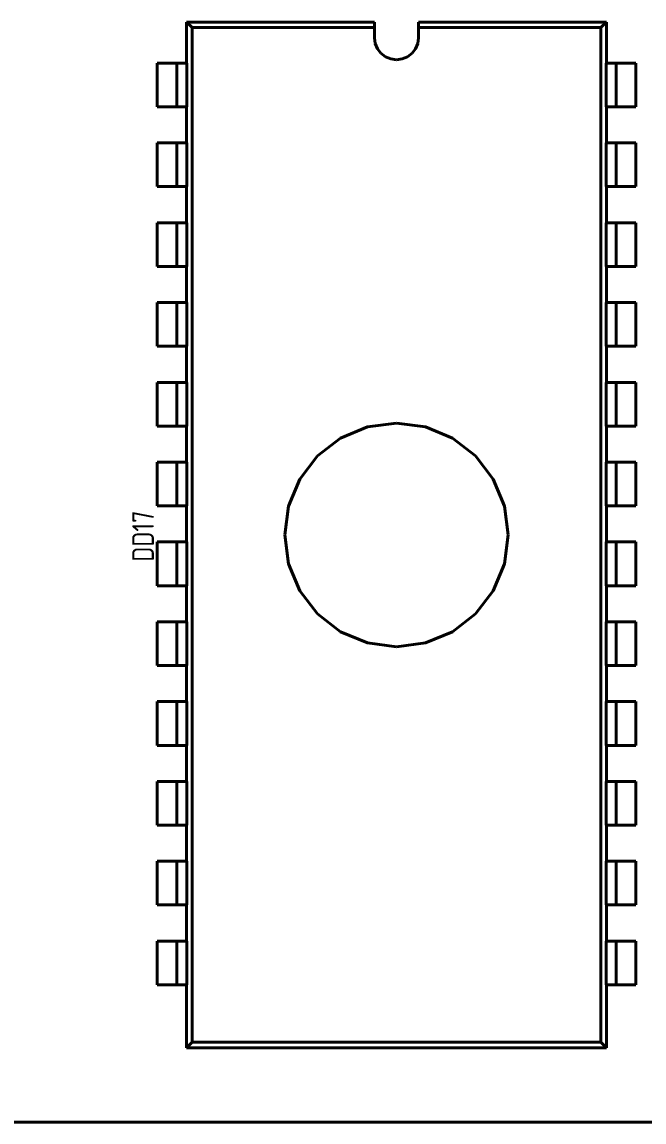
# Model space of a CAD drawing. Extents: x 193 to 1101, y 70 to 664.
# Drawn here: x 360 to 399.5, y 357.2 to 427.2 of the extents above; entities that cross this region are included whole.
import ezdxf

# ---------------------------------------------------------------- set-up
doc = ezdxf.new("R2010")
doc.units = 0
doc.header["$MEASUREMENT"] = 0
doc.layers.get('0').update_dxf_attribs({"linetype": 'CONTINUOUS'})
doc.layers.add('Основная', color=7, linetype='CONTINUOUS', lineweight=40)
doc.styles.add('GOST type A0', font='', dxfattribs={"oblique": 15, "height": 3.5})
doc.styles.get('GOST type A0').set_extended_font_data('GOST type A')

msp = doc.modelspace()

# ---------------------------------------------------------------- linework, layer by layer
at = {"layer": 'Основная'}
for p, q in [((382.392, 427.152), (370.432, 427.152)), ((370.432, 427.152), (370.432, 424.542)), ((370.432, 427.152), (370.432, 424.542)), ((370.432, 427.152), (370.792, 426.792)), ((370.432, 427.152), (382.392, 427.152)), ((382.392, 427.152), (370.432, 427.152)), ((370.432, 427.152), (370.432, 424.542)), ((370.432, 427.152), (370.432, 424.542)), ((370.432, 427.152), (370.792, 426.792)), ((370.432, 427.152), (382.392, 427.152)), ((382.392, 426.152), (382.392, 427.152)), ((382.392, 427.152), (382.392, 426.792)), ((382.392, 426.152), (382.392, 427.152)), ((382.392, 427.152), (382.392, 426.792)), ((397.152, 427.152), (385.192, 427.152)), ((385.192, 427.152), (385.192, 426.152)), ((385.192, 427.152), (385.192, 426.792)), ((385.192, 427.152), (397.152, 427.152)), ((397.152, 427.152), (385.192, 427.152)), ((385.192, 427.152), (385.192, 426.152)), ((385.192, 427.152), (385.192, 426.792)), ((385.192, 427.152), (397.152, 427.152)), ((396.792, 426.792), (397.152, 427.152)), ((396.792, 426.792), (397.152, 427.152)), ((397.152, 424.542), (397.152, 427.152)), ((397.152, 427.152), (397.152, 424.542)), ((397.152, 424.542), (397.152, 427.152)), ((397.152, 427.152), (397.152, 424.542)), ((370.792, 362.232), (370.792, 426.792)), ((370.792, 426.792), (382.392, 426.792)), ((370.792, 362.232), (370.792, 426.792)), ((370.792, 426.792), (382.392, 426.792)), ((382.392, 426.792), (382.392, 426.152)), ((382.392, 426.792), (382.392, 426.152)), ((385.192, 426.152), (385.192, 426.792)), ((385.192, 426.792), (396.792, 426.792)), ((385.192, 426.152), (385.192, 426.792)), ((385.192, 426.792), (396.792, 426.792)), ((396.792, 362.232), (396.792, 426.792)), ((396.792, 362.232), (396.792, 426.792)), ((382.44, 425.79), (382.392, 426.152)), ((382.392, 426.152), (382.44, 425.79)), ((382.44, 425.79), (382.392, 426.152)), ((382.392, 426.152), (382.44, 425.79)), ((382.578, 425.452), (382.44, 425.79)), ((382.44, 425.79), (382.578, 425.452)), ((382.578, 425.452), (382.44, 425.79)), ((382.44, 425.79), (382.578, 425.452)), ((385.144, 425.79), (385.004, 425.452)), ((385.004, 425.452), (385.144, 425.79)), ((385.144, 425.79), (385.004, 425.452)), ((385.004, 425.452), (385.144, 425.79)), ((385.192, 426.152), (385.144, 425.79)), ((385.144, 425.79), (385.192, 426.152)), ((385.192, 426.152), (385.144, 425.79)), ((385.144, 425.79), (385.192, 426.152)), ((382.802, 425.162), (382.578, 425.452)), ((382.578, 425.452), (382.802, 425.162)), ((382.802, 425.162), (382.578, 425.452)), ((382.578, 425.452), (382.802, 425.162)), ((383.092, 424.94), (382.802, 425.162)), ((382.802, 425.162), (383.092, 424.94)), ((383.092, 424.94), (382.802, 425.162)), ((382.802, 425.162), (383.092, 424.94)), ((383.43, 424.8), (383.092, 424.94)), ((383.092, 424.94), (383.43, 424.8)), ((383.43, 424.8), (383.092, 424.94)), ((383.092, 424.94), (383.43, 424.8)), ((384.492, 424.94), (384.154, 424.8)), ((384.154, 424.8), (384.492, 424.94)), ((384.492, 424.94), (384.154, 424.8)), ((384.154, 424.8), (384.492, 424.94)), ((384.782, 425.162), (384.492, 424.94)), ((384.492, 424.94), (384.782, 425.162)), ((384.782, 425.162), (384.492, 424.94)), ((384.492, 424.94), (384.782, 425.162)), ((385.004, 425.452), (384.782, 425.162)), ((384.782, 425.162), (385.004, 425.452)), ((385.004, 425.452), (384.782, 425.162)), ((384.782, 425.162), (385.004, 425.452)), ((370.432, 424.542), (368.556, 424.542)), ((368.556, 424.542), (368.556, 421.762)), ((368.556, 424.542), (368.598, 424.542)), ((368.556, 424.542), (368.556, 421.762)), ((370.432, 424.542), (368.556, 424.542)), ((368.556, 424.542), (368.556, 421.762)), ((368.556, 424.542), (368.598, 424.542)), ((368.556, 424.542), (368.556, 421.762)), ((368.598, 424.542), (368.722, 424.542)), ((368.598, 424.542), (368.722, 424.542)), ((368.722, 424.542), (368.922, 424.542)), ((368.722, 424.542), (368.922, 424.542)), ((368.922, 424.542), (369.18, 424.542)), ((368.922, 424.542), (369.18, 424.542)), ((369.18, 424.542), (369.482, 424.542)), ((369.18, 424.542), (369.482, 424.542)), ((369.482, 424.542), (369.806, 424.542)), ((369.482, 424.542), (369.806, 424.542)), ((369.806, 424.542), (370.45, 424.542)), ((369.806, 424.542), (369.806, 421.762)), ((369.806, 424.542), (370.45, 424.542)), ((369.806, 424.542), (369.806, 421.762)), ((370.45, 424.542), (370.45, 421.762)), ((370.45, 424.542), (370.45, 421.762)), ((383.792, 424.752), (383.43, 424.8)), ((383.43, 424.8), (383.792, 424.752)), ((383.792, 424.752), (383.43, 424.8)), ((383.43, 424.8), (383.792, 424.752)), ((384.154, 424.8), (383.792, 424.752)), ((383.792, 424.752), (384.154, 424.8)), ((384.154, 424.8), (383.792, 424.752)), ((383.792, 424.752), (384.154, 424.8)), ((397.132, 424.542), (397.778, 424.542)), ((397.132, 424.542), (397.132, 421.762)), ((397.132, 424.542), (397.778, 424.542)), ((397.132, 424.542), (397.132, 421.762)), ((399.028, 424.542), (397.152, 424.542)), ((399.028, 424.542), (397.152, 424.542)), ((397.778, 424.542), (398.1, 424.542)), ((397.778, 424.542), (397.778, 421.762)), ((397.778, 424.542), (398.1, 424.542)), ((397.778, 424.542), (397.778, 421.762)), ((398.1, 424.542), (398.402, 424.542)), ((398.1, 424.542), (398.402, 424.542)), ((398.402, 424.542), (398.662, 424.542)), ((398.402, 424.542), (398.662, 424.542)), ((398.662, 424.542), (398.86, 424.542)), ((398.662, 424.542), (398.86, 424.542)), ((398.86, 424.542), (398.984, 424.542)), ((398.86, 424.542), (398.984, 424.542)), ((398.984, 424.542), (399.028, 424.542)), ((398.984, 424.542), (399.028, 424.542)), ((399.028, 421.762), (399.028, 424.542)), ((399.028, 424.542), (399.028, 421.762)), ((399.028, 421.762), (399.028, 424.542)), ((399.028, 424.542), (399.028, 421.762)), ((368.556, 421.762), (370.432, 421.762)), ((368.556, 421.762), (368.598, 421.762)), ((368.556, 421.762), (370.432, 421.762)), ((368.556, 421.762), (368.598, 421.762)), ((368.598, 421.762), (368.722, 421.762)), ((368.598, 421.762), (368.722, 421.762)), ((368.722, 421.762), (368.922, 421.762)), ((368.722, 421.762), (368.922, 421.762)), ((368.922, 421.762), (369.18, 421.762)), ((368.922, 421.762), (369.18, 421.762)), ((369.18, 421.762), (369.482, 421.762)), ((369.18, 421.762), (369.482, 421.762)), ((369.482, 421.762), (369.806, 421.762)), ((369.482, 421.762), (369.806, 421.762)), ((369.806, 421.762), (370.45, 421.762)), ((369.806, 421.762), (370.45, 421.762)), ((370.432, 421.762), (370.432, 419.462)), ((370.432, 421.762), (370.432, 419.462)), ((370.432, 421.762), (370.432, 419.462)), ((370.432, 421.762), (370.432, 419.462)), ((397.132, 421.762), (397.778, 421.762)), ((397.132, 421.762), (397.778, 421.762)), ((397.152, 419.462), (397.152, 421.762)), ((397.152, 421.762), (399.028, 421.762)), ((397.152, 421.762), (397.152, 419.462)), ((397.152, 419.462), (397.152, 421.762)), ((397.152, 421.762), (399.028, 421.762)), ((397.152, 421.762), (397.152, 419.462)), ((397.778, 421.762), (398.1, 421.762)), ((397.778, 421.762), (398.1, 421.762)), ((398.1, 421.762), (398.402, 421.762)), ((398.1, 421.762), (398.402, 421.762)), ((398.402, 421.762), (398.662, 421.762)), ((398.402, 421.762), (398.662, 421.762)), ((398.662, 421.762), (398.86, 421.762)), ((398.662, 421.762), (398.86, 421.762)), ((398.86, 421.762), (398.984, 421.762)), ((398.86, 421.762), (398.984, 421.762)), ((398.984, 421.762), (399.028, 421.762)), ((398.984, 421.762), (399.028, 421.762)), ((370.432, 419.462), (368.556, 419.462)), ((368.556, 419.462), (368.556, 416.682)), ((368.556, 419.462), (368.598, 419.462)), ((368.556, 419.462), (368.556, 416.682)), ((370.432, 419.462), (368.556, 419.462)), ((368.556, 419.462), (368.556, 416.682)), ((368.556, 419.462), (368.598, 419.462)), ((368.556, 419.462), (368.556, 416.682)), ((368.598, 419.462), (368.722, 419.462)), ((368.598, 419.462), (368.722, 419.462)), ((368.722, 419.462), (368.922, 419.462)), ((368.722, 419.462), (368.922, 419.462)), ((368.922, 419.462), (369.18, 419.462)), ((368.922, 419.462), (369.18, 419.462)), ((369.18, 419.462), (369.482, 419.462)), ((369.18, 419.462), (369.482, 419.462)), ((369.482, 419.462), (369.806, 419.462)), ((369.482, 419.462), (369.806, 419.462)), ((369.806, 419.462), (370.45, 419.462)), ((369.806, 419.462), (369.806, 416.682)), ((369.806, 419.462), (370.45, 419.462)), ((369.806, 419.462), (369.806, 416.682)), ((370.45, 419.462), (370.45, 416.682)), ((370.45, 419.462), (370.45, 416.682)), ((397.132, 419.462), (397.778, 419.462)), ((397.132, 419.462), (397.132, 416.682)), ((397.132, 419.462), (397.778, 419.462)), ((397.132, 419.462), (397.132, 416.682)), ((399.028, 419.462), (397.152, 419.462)), ((399.028, 419.462), (397.152, 419.462)), ((397.778, 419.462), (398.1, 419.462)), ((397.778, 419.462), (397.778, 416.682)), ((397.778, 419.462), (398.1, 419.462)), ((397.778, 419.462), (397.778, 416.682)), ((398.1, 419.462), (398.402, 419.462)), ((398.1, 419.462), (398.402, 419.462)), ((398.402, 419.462), (398.662, 419.462)), ((398.402, 419.462), (398.662, 419.462)), ((398.662, 419.462), (398.86, 419.462)), ((398.662, 419.462), (398.86, 419.462)), ((398.86, 419.462), (398.984, 419.462)), ((398.86, 419.462), (398.984, 419.462)), ((398.984, 419.462), (399.028, 419.462)), ((398.984, 419.462), (399.028, 419.462)), ((399.028, 416.682), (399.028, 419.462)), ((399.028, 419.462), (399.028, 416.682)), ((399.028, 416.682), (399.028, 419.462)), ((399.028, 419.462), (399.028, 416.682)), ((368.556, 416.682), (370.432, 416.682)), ((368.556, 416.682), (368.598, 416.682)), ((368.556, 416.682), (370.432, 416.682)), ((368.556, 416.682), (368.598, 416.682)), ((368.598, 416.682), (368.722, 416.682)), ((368.598, 416.682), (368.722, 416.682)), ((368.722, 416.682), (368.922, 416.682)), ((368.722, 416.682), (368.922, 416.682)), ((368.922, 416.682), (369.18, 416.682)), ((368.922, 416.682), (369.18, 416.682)), ((369.18, 416.682), (369.482, 416.682)), ((369.18, 416.682), (369.482, 416.682)), ((369.482, 416.682), (369.806, 416.682)), ((369.482, 416.682), (369.806, 416.682)), ((369.806, 416.682), (370.45, 416.682)), ((369.806, 416.682), (370.45, 416.682)), ((370.432, 416.682), (370.432, 414.382)), ((370.432, 414.382), (370.432, 416.682)), ((370.432, 416.682), (370.432, 414.382)), ((370.432, 414.382), (370.432, 416.682)), ((397.132, 416.682), (397.778, 416.682)), ((397.132, 416.682), (397.778, 416.682)), ((397.152, 414.382), (397.152, 416.682)), ((397.152, 416.682), (399.028, 416.682)), ((397.152, 414.382), (397.152, 416.682)), ((397.152, 414.382), (397.152, 416.682)), ((397.152, 416.682), (399.028, 416.682)), ((397.152, 414.382), (397.152, 416.682)), ((397.778, 416.682), (398.1, 416.682)), ((397.778, 416.682), (398.1, 416.682)), ((398.1, 416.682), (398.402, 416.682)), ((398.1, 416.682), (398.402, 416.682)), ((398.402, 416.682), (398.662, 416.682)), ((398.402, 416.682), (398.662, 416.682)), ((398.662, 416.682), (398.86, 416.682)), ((398.662, 416.682), (398.86, 416.682)), ((398.86, 416.682), (398.984, 416.682)), ((398.86, 416.682), (398.984, 416.682)), ((398.984, 416.682), (399.028, 416.682)), ((398.984, 416.682), (399.028, 416.682)), ((370.432, 414.382), (368.556, 414.382)), ((368.556, 414.382), (368.556, 411.602)), ((368.556, 414.382), (368.598, 414.382)), ((368.556, 414.382), (368.556, 411.602)), ((370.432, 414.382), (368.556, 414.382)), ((368.556, 414.382), (368.556, 411.602)), ((368.556, 414.382), (368.598, 414.382)), ((368.556, 414.382), (368.556, 411.602)), ((368.598, 414.382), (368.722, 414.382)), ((368.598, 414.382), (368.722, 414.382)), ((368.722, 414.382), (368.922, 414.382)), ((368.722, 414.382), (368.922, 414.382)), ((368.922, 414.382), (369.18, 414.382)), ((368.922, 414.382), (369.18, 414.382)), ((369.18, 414.382), (369.482, 414.382)), ((369.18, 414.382), (369.482, 414.382)), ((369.482, 414.382), (369.806, 414.382)), ((369.482, 414.382), (369.806, 414.382)), ((369.806, 414.382), (370.45, 414.382)), ((369.806, 414.382), (369.806, 411.602)), ((369.806, 414.382), (370.45, 414.382)), ((369.806, 414.382), (369.806, 411.602)), ((370.45, 414.382), (370.45, 411.602)), ((370.45, 414.382), (370.45, 411.602)), ((397.132, 414.382), (397.778, 414.382)), ((397.132, 414.382), (397.132, 411.602)), ((397.132, 414.382), (397.778, 414.382)), ((397.132, 414.382), (397.132, 411.602)), ((399.028, 414.382), (397.152, 414.382)), ((399.028, 414.382), (397.152, 414.382)), ((397.778, 414.382), (398.1, 414.382)), ((397.778, 414.382), (397.778, 411.602)), ((397.778, 414.382), (398.1, 414.382)), ((397.778, 414.382), (397.778, 411.602)), ((398.1, 414.382), (398.402, 414.382)), ((398.1, 414.382), (398.402, 414.382)), ((398.402, 414.382), (398.662, 414.382)), ((398.402, 414.382), (398.662, 414.382)), ((398.662, 414.382), (398.86, 414.382)), ((398.662, 414.382), (398.86, 414.382)), ((398.86, 414.382), (398.984, 414.382)), ((398.86, 414.382), (398.984, 414.382)), ((398.984, 414.382), (399.028, 414.382)), ((398.984, 414.382), (399.028, 414.382)), ((399.028, 411.602), (399.028, 414.382)), ((399.028, 414.382), (399.028, 411.602)), ((399.028, 411.602), (399.028, 414.382)), ((399.028, 414.382), (399.028, 411.602)), ((368.556, 411.602), (370.432, 411.602)), ((368.556, 411.602), (368.598, 411.602)), ((368.556, 411.602), (370.432, 411.602)), ((368.556, 411.602), (368.598, 411.602)), ((368.598, 411.602), (368.722, 411.602)), ((368.598, 411.602), (368.722, 411.602)), ((368.722, 411.602), (368.922, 411.602)), ((368.722, 411.602), (368.922, 411.602)), ((368.922, 411.602), (369.18, 411.602)), ((368.922, 411.602), (369.18, 411.602)), ((369.18, 411.602), (369.482, 411.602)), ((369.18, 411.602), (369.482, 411.602)), ((369.482, 411.602), (369.806, 411.602)), ((369.482, 411.602), (369.806, 411.602)), ((369.806, 411.602), (370.45, 411.602)), ((369.806, 411.602), (370.45, 411.602)), ((370.432, 411.602), (370.432, 409.302)), ((370.432, 411.602), (370.432, 409.302)), ((370.432, 411.602), (370.432, 409.302)), ((370.432, 411.602), (370.432, 409.302)), ((397.132, 411.602), (397.778, 411.602)), ((397.132, 411.602), (397.778, 411.602)), ((397.152, 409.302), (397.152, 411.602)), ((397.152, 411.602), (399.028, 411.602)), ((397.152, 411.602), (397.152, 409.302)), ((397.152, 409.302), (397.152, 411.602)), ((397.152, 411.602), (399.028, 411.602)), ((397.152, 411.602), (397.152, 409.302)), ((397.778, 411.602), (398.1, 411.602)), ((397.778, 411.602), (398.1, 411.602)), ((398.1, 411.602), (398.402, 411.602)), ((398.1, 411.602), (398.402, 411.602)), ((398.402, 411.602), (398.662, 411.602)), ((398.402, 411.602), (398.662, 411.602)), ((398.662, 411.602), (398.86, 411.602)), ((398.662, 411.602), (398.86, 411.602)), ((398.86, 411.602), (398.984, 411.602)), ((398.86, 411.602), (398.984, 411.602)), ((398.984, 411.602), (399.028, 411.602)), ((398.984, 411.602), (399.028, 411.602)), ((370.432, 409.302), (368.556, 409.302)), ((368.556, 409.302), (368.556, 406.522)), ((368.556, 409.302), (368.598, 409.302)), ((368.556, 409.302), (368.556, 406.522)), ((370.432, 409.302), (368.556, 409.302)), ((368.556, 409.302), (368.556, 406.522)), ((368.556, 409.302), (368.598, 409.302)), ((368.556, 409.302), (368.556, 406.522)), ((368.598, 409.302), (368.722, 409.302)), ((368.598, 409.302), (368.722, 409.302)), ((368.722, 409.302), (368.922, 409.302)), ((368.722, 409.302), (368.922, 409.302)), ((368.922, 409.302), (369.18, 409.302)), ((368.922, 409.302), (369.18, 409.302)), ((369.18, 409.302), (369.482, 409.302)), ((369.18, 409.302), (369.482, 409.302)), ((369.482, 409.302), (369.806, 409.302)), ((369.482, 409.302), (369.806, 409.302)), ((369.806, 409.302), (370.45, 409.302)), ((369.806, 409.302), (369.806, 406.522)), ((369.806, 409.302), (370.45, 409.302)), ((369.806, 409.302), (369.806, 406.522)), ((370.45, 409.302), (370.45, 406.522)), ((370.45, 409.302), (370.45, 406.522)), ((397.132, 409.302), (397.778, 409.302)), ((397.132, 409.302), (397.132, 406.522)), ((397.132, 409.302), (397.778, 409.302)), ((397.132, 409.302), (397.132, 406.522)), ((399.028, 409.302), (397.152, 409.302)), ((399.028, 409.302), (397.152, 409.302)), ((397.778, 409.302), (398.1, 409.302)), ((397.778, 409.302), (397.778, 406.522)), ((397.778, 409.302), (398.1, 409.302)), ((397.778, 409.302), (397.778, 406.522)), ((398.1, 409.302), (398.402, 409.302)), ((398.1, 409.302), (398.402, 409.302)), ((398.402, 409.302), (398.662, 409.302)), ((398.402, 409.302), (398.662, 409.302)), ((398.662, 409.302), (398.86, 409.302)), ((398.662, 409.302), (398.86, 409.302)), ((398.86, 409.302), (398.984, 409.302)), ((398.86, 409.302), (398.984, 409.302)), ((398.984, 409.302), (399.028, 409.302)), ((398.984, 409.302), (399.028, 409.302)), ((399.028, 406.522), (399.028, 409.302)), ((399.028, 409.302), (399.028, 406.522)), ((399.028, 406.522), (399.028, 409.302)), ((399.028, 409.302), (399.028, 406.522)), ((368.556, 406.522), (370.432, 406.522)), ((368.556, 406.522), (368.598, 406.522)), ((368.556, 406.522), (370.432, 406.522)), ((368.556, 406.522), (368.598, 406.522)), ((368.598, 406.522), (368.722, 406.522)), ((368.598, 406.522), (368.722, 406.522)), ((368.722, 406.522), (368.922, 406.522)), ((368.722, 406.522), (368.922, 406.522)), ((368.922, 406.522), (369.18, 406.522)), ((368.922, 406.522), (369.18, 406.522)), ((369.18, 406.522), (369.482, 406.522)), ((369.18, 406.522), (369.482, 406.522)), ((369.482, 406.522), (369.806, 406.522)), ((369.482, 406.522), (369.806, 406.522)), ((369.806, 406.522), (370.45, 406.522)), ((369.806, 406.522), (370.45, 406.522)), ((370.432, 406.522), (370.432, 404.222)), ((370.432, 406.522), (370.432, 404.222)), ((370.432, 406.522), (370.432, 404.222)), ((370.432, 406.522), (370.432, 404.222)), ((397.132, 406.522), (397.778, 406.522)), ((397.132, 406.522), (397.778, 406.522)), ((397.152, 404.222), (397.152, 406.522)), ((397.152, 406.522), (399.028, 406.522)), ((397.152, 406.522), (397.152, 404.222)), ((397.152, 404.222), (397.152, 406.522)), ((397.152, 406.522), (399.028, 406.522)), ((397.152, 406.522), (397.152, 404.222)), ((397.778, 406.522), (398.1, 406.522)), ((397.778, 406.522), (398.1, 406.522)), ((398.1, 406.522), (398.402, 406.522)), ((398.1, 406.522), (398.402, 406.522)), ((398.402, 406.522), (398.662, 406.522)), ((398.402, 406.522), (398.662, 406.522)), ((398.662, 406.522), (398.86, 406.522)), ((398.662, 406.522), (398.86, 406.522)), ((398.86, 406.522), (398.984, 406.522)), ((398.86, 406.522), (398.984, 406.522)), ((398.984, 406.522), (399.028, 406.522)), ((398.984, 406.522), (399.028, 406.522)), ((370.432, 404.222), (368.556, 404.222)), ((368.556, 404.222), (368.556, 401.442)), ((368.556, 404.222), (368.598, 404.222)), ((368.556, 401.442), (368.556, 404.222)), ((370.432, 404.222), (368.556, 404.222)), ((368.556, 404.222), (368.556, 401.442)), ((368.556, 404.222), (368.598, 404.222)), ((368.556, 401.442), (368.556, 404.222)), ((368.598, 404.222), (368.722, 404.222)), ((368.598, 404.222), (368.722, 404.222)), ((368.722, 404.222), (368.922, 404.222)), ((368.722, 404.222), (368.922, 404.222)), ((368.922, 404.222), (369.18, 404.222)), ((368.922, 404.222), (369.18, 404.222)), ((369.18, 404.222), (369.482, 404.222)), ((369.18, 404.222), (369.482, 404.222)), ((369.482, 404.222), (369.806, 404.222)), ((369.482, 404.222), (369.806, 404.222)), ((369.806, 404.222), (370.45, 404.222)), ((369.806, 401.442), (369.806, 404.222)), ((369.806, 404.222), (370.45, 404.222)), ((369.806, 401.442), (369.806, 404.222)), ((370.45, 401.442), (370.45, 404.222)), ((370.45, 401.442), (370.45, 404.222)), ((397.132, 404.222), (397.778, 404.222)), ((397.132, 401.442), (397.132, 404.222)), ((397.132, 404.222), (397.778, 404.222)), ((397.132, 401.442), (397.132, 404.222)), ((399.028, 404.222), (397.152, 404.222)), ((399.028, 404.222), (397.152, 404.222)), ((397.778, 404.222), (398.1, 404.222)), ((397.778, 404.222), (397.778, 401.442)), ((397.778, 404.222), (398.1, 404.222)), ((397.778, 404.222), (397.778, 401.442)), ((398.1, 404.222), (398.402, 404.222)), ((398.1, 404.222), (398.402, 404.222)), ((398.402, 404.222), (398.662, 404.222)), ((398.402, 404.222), (398.662, 404.222)), ((398.662, 404.222), (398.86, 404.222)), ((398.662, 404.222), (398.86, 404.222)), ((398.86, 404.222), (398.984, 404.222)), ((398.86, 404.222), (398.984, 404.222)), ((398.984, 404.222), (399.028, 404.222)), ((398.984, 404.222), (399.028, 404.222)), ((399.028, 401.442), (399.028, 404.222)), ((399.028, 404.222), (399.028, 401.442)), ((399.028, 401.442), (399.028, 404.222)), ((399.028, 404.222), (399.028, 401.442)), ((368.556, 401.442), (370.432, 401.442)), ((368.556, 401.442), (368.598, 401.442)), ((368.556, 401.442), (370.432, 401.442)), ((368.556, 401.442), (368.598, 401.442)), ((368.598, 401.442), (368.722, 401.442)), ((368.598, 401.442), (368.722, 401.442)), ((368.722, 401.442), (368.922, 401.442)), ((368.722, 401.442), (368.922, 401.442)), ((368.922, 401.442), (369.18, 401.442)), ((368.922, 401.442), (369.18, 401.442)), ((369.18, 401.442), (369.482, 401.442)), ((369.18, 401.442), (369.482, 401.442)), ((369.482, 401.442), (369.806, 401.442)), ((369.482, 401.442), (369.806, 401.442)), ((369.806, 401.442), (370.45, 401.442)), ((369.806, 401.442), (370.45, 401.442)), ((370.432, 401.442), (370.432, 399.142)), ((370.432, 401.442), (370.432, 399.142)), ((370.432, 401.442), (370.432, 399.142)), ((370.432, 401.442), (370.432, 399.142)), ((380.236, 400.672), (381.95, 401.382)), ((380.236, 400.672), (381.95, 401.382)), ((381.95, 401.382), (383.792, 401.624)), ((381.95, 401.382), (383.792, 401.624)), ((383.792, 401.624), (385.632, 401.382)), ((383.792, 401.624), (385.632, 401.382)), ((385.632, 401.382), (387.348, 400.672)), ((385.632, 401.382), (387.348, 400.672)), ((397.132, 401.442), (397.778, 401.442)), ((397.132, 401.442), (397.778, 401.442)), ((397.152, 399.142), (397.152, 401.442)), ((397.152, 401.442), (399.028, 401.442)), ((397.152, 401.442), (397.152, 399.142)), ((397.152, 399.142), (397.152, 401.442)), ((397.152, 401.442), (399.028, 401.442)), ((397.152, 401.442), (397.152, 399.142)), ((397.778, 401.442), (398.1, 401.442)), ((397.778, 401.442), (398.1, 401.442)), ((398.1, 401.442), (398.402, 401.442)), ((398.1, 401.442), (398.402, 401.442)), ((398.402, 401.442), (398.662, 401.442)), ((398.402, 401.442), (398.662, 401.442)), ((398.662, 401.442), (398.86, 401.442)), ((398.662, 401.442), (398.86, 401.442)), ((398.86, 401.442), (398.984, 401.442)), ((398.86, 401.442), (398.984, 401.442)), ((398.984, 401.442), (399.028, 401.442)), ((398.984, 401.442), (399.028, 401.442)), ((378.762, 399.54), (380.236, 400.672)), ((378.762, 399.54), (380.236, 400.672)), ((387.348, 400.672), (388.82, 399.54)), ((387.348, 400.672), (388.82, 399.54)), ((370.432, 399.142), (368.556, 399.142)), ((368.556, 399.142), (368.556, 396.362)), ((368.556, 399.142), (368.598, 399.142)), ((368.556, 399.142), (368.556, 396.362)), ((370.432, 399.142), (368.556, 399.142)), ((368.556, 399.142), (368.556, 396.362)), ((368.556, 399.142), (368.598, 399.142)), ((368.556, 399.142), (368.556, 396.362)), ((368.598, 399.142), (368.722, 399.142)), ((368.598, 399.142), (368.722, 399.142)), ((368.722, 399.142), (368.922, 399.142)), ((368.722, 399.142), (368.922, 399.142)), ((368.922, 399.142), (369.18, 399.142)), ((368.922, 399.142), (369.18, 399.142)), ((369.18, 399.142), (369.482, 399.142)), ((369.18, 399.142), (369.482, 399.142)), ((369.482, 399.142), (369.806, 399.142)), ((369.482, 399.142), (369.806, 399.142)), ((369.806, 399.142), (370.45, 399.142)), ((369.806, 399.142), (369.806, 396.362)), ((369.806, 399.142), (370.45, 399.142)), ((369.806, 399.142), (369.806, 396.362)), ((370.45, 399.142), (370.45, 396.362)), ((370.45, 399.142), (370.45, 396.362)), ((377.632, 398.068), (378.762, 399.54)), ((377.632, 398.068), (378.762, 399.54)), ((388.82, 399.54), (389.95, 398.068)), ((388.82, 399.54), (389.95, 398.068)), ((397.132, 399.142), (397.778, 399.142)), ((397.132, 399.142), (397.132, 396.362)), ((397.132, 399.142), (397.778, 399.142)), ((397.132, 399.142), (397.132, 396.362)), ((399.028, 399.142), (397.152, 399.142)), ((399.028, 399.142), (397.152, 399.142)), ((397.778, 399.142), (398.1, 399.142)), ((397.778, 399.142), (397.778, 396.362)), ((397.778, 399.142), (398.1, 399.142)), ((397.778, 399.142), (397.778, 396.362)), ((398.1, 399.142), (398.402, 399.142)), ((398.1, 399.142), (398.402, 399.142)), ((398.402, 399.142), (398.662, 399.142)), ((398.402, 399.142), (398.662, 399.142)), ((398.662, 399.142), (398.86, 399.142)), ((398.662, 399.142), (398.86, 399.142)), ((398.86, 399.142), (398.984, 399.142)), ((398.86, 399.142), (398.984, 399.142)), ((398.984, 399.142), (399.028, 399.142)), ((398.984, 399.142), (399.028, 399.142)), ((399.028, 396.362), (399.028, 399.142)), ((399.028, 399.142), (399.028, 396.362)), ((399.028, 396.362), (399.028, 399.142)), ((399.028, 399.142), (399.028, 396.362)), ((376.922, 396.352), (377.632, 398.068)), ((376.922, 396.352), (377.632, 398.068)), ((389.95, 398.068), (390.662, 396.352)), ((389.95, 398.068), (390.662, 396.352)), ((368.556, 396.362), (370.432, 396.362)), ((368.556, 396.362), (368.598, 396.362)), ((368.556, 396.362), (370.432, 396.362)), ((368.556, 396.362), (368.598, 396.362)), ((368.598, 396.362), (368.722, 396.362)), ((368.598, 396.362), (368.722, 396.362)), ((368.722, 396.362), (368.922, 396.362)), ((368.722, 396.362), (368.922, 396.362)), ((368.922, 396.362), (369.18, 396.362)), ((368.922, 396.362), (369.18, 396.362)), ((369.18, 396.362), (369.482, 396.362)), ((369.18, 396.362), (369.482, 396.362)), ((369.482, 396.362), (369.806, 396.362)), ((369.482, 396.362), (369.806, 396.362)), ((369.806, 396.362), (370.45, 396.362)), ((369.806, 396.362), (370.45, 396.362)), ((370.432, 396.362), (370.432, 394.062)), ((370.432, 396.362), (370.432, 394.062)), ((370.432, 396.362), (370.432, 394.062)), ((370.432, 396.362), (370.432, 394.062)), ((376.68, 394.512), (376.922, 396.352)), ((376.68, 394.512), (376.922, 396.352)), ((390.662, 396.352), (390.904, 394.512)), ((390.662, 396.352), (390.904, 394.512)), ((397.132, 396.362), (397.778, 396.362)), ((397.132, 396.362), (397.778, 396.362)), ((397.152, 394.062), (397.152, 396.362)), ((397.152, 396.362), (399.028, 396.362)), ((397.152, 396.362), (397.152, 394.062)), ((397.152, 394.062), (397.152, 396.362)), ((397.152, 396.362), (399.028, 396.362)), ((397.152, 396.362), (397.152, 394.062)), ((397.778, 396.362), (398.1, 396.362)), ((397.778, 396.362), (398.1, 396.362)), ((398.1, 396.362), (398.402, 396.362)), ((398.1, 396.362), (398.402, 396.362)), ((398.402, 396.362), (398.662, 396.362)), ((398.402, 396.362), (398.662, 396.362)), ((398.662, 396.362), (398.86, 396.362)), ((398.662, 396.362), (398.86, 396.362)), ((398.86, 396.362), (398.984, 396.362)), ((398.86, 396.362), (398.984, 396.362)), ((398.984, 396.362), (399.028, 396.362)), ((398.984, 396.362), (399.028, 396.362)), ((376.68, 394.512), (376.922, 392.672)), ((376.68, 394.512), (376.922, 392.672)), ((390.662, 392.672), (390.904, 394.512)), ((390.662, 392.672), (390.904, 394.512)), ((370.432, 394.062), (368.556, 394.062)), ((368.556, 394.062), (368.556, 391.282)), ((368.556, 394.062), (368.598, 394.062)), ((368.556, 394.062), (368.556, 391.282)), ((370.432, 394.062), (368.556, 394.062)), ((368.556, 394.062), (368.556, 391.282)), ((368.556, 394.062), (368.598, 394.062)), ((368.556, 394.062), (368.556, 391.282)), ((368.598, 394.062), (368.722, 394.062)), ((368.598, 394.062), (368.722, 394.062)), ((368.722, 394.062), (368.922, 394.062)), ((368.722, 394.062), (368.922, 394.062)), ((368.922, 394.062), (369.18, 394.062)), ((368.922, 394.062), (369.18, 394.062)), ((369.18, 394.062), (369.482, 394.062)), ((369.18, 394.062), (369.482, 394.062)), ((369.482, 394.062), (369.806, 394.062)), ((369.482, 394.062), (369.806, 394.062)), ((369.806, 394.062), (370.45, 394.062)), ((369.806, 394.062), (369.806, 391.282)), ((369.806, 394.062), (370.45, 394.062)), ((369.806, 394.062), (369.806, 391.282)), ((370.45, 394.062), (370.45, 391.282)), ((370.45, 394.062), (370.45, 391.282)), ((397.132, 394.062), (397.778, 394.062)), ((397.132, 394.062), (397.132, 391.282)), ((397.132, 394.062), (397.778, 394.062)), ((397.132, 394.062), (397.132, 391.282)), ((399.028, 394.062), (397.152, 394.062)), ((399.028, 394.062), (397.152, 394.062)), ((397.778, 394.062), (398.1, 394.062)), ((397.778, 394.062), (397.778, 391.282)), ((397.778, 394.062), (398.1, 394.062)), ((397.778, 394.062), (397.778, 391.282)), ((398.1, 394.062), (398.402, 394.062)), ((398.1, 394.062), (398.402, 394.062)), ((398.402, 394.062), (398.662, 394.062)), ((398.402, 394.062), (398.662, 394.062)), ((398.662, 394.062), (398.86, 394.062)), ((398.662, 394.062), (398.86, 394.062)), ((398.86, 394.062), (398.984, 394.062)), ((398.86, 394.062), (398.984, 394.062)), ((398.984, 394.062), (399.028, 394.062)), ((398.984, 394.062), (399.028, 394.062)), ((399.028, 391.282), (399.028, 394.062)), ((399.028, 394.062), (399.028, 391.282)), ((399.028, 391.282), (399.028, 394.062)), ((399.028, 394.062), (399.028, 391.282)), ((376.922, 392.672), (377.632, 390.956)), ((376.922, 392.672), (377.632, 390.956)), ((389.95, 390.956), (390.662, 392.672)), ((389.95, 390.956), (390.662, 392.672)), ((368.556, 391.282), (370.432, 391.282)), ((368.556, 391.282), (368.598, 391.282)), ((368.556, 391.282), (370.432, 391.282)), ((368.556, 391.282), (368.598, 391.282)), ((368.598, 391.282), (368.722, 391.282)), ((368.598, 391.282), (368.722, 391.282)), ((368.722, 391.282), (368.922, 391.282)), ((368.722, 391.282), (368.922, 391.282)), ((368.922, 391.282), (369.18, 391.282)), ((368.922, 391.282), (369.18, 391.282)), ((369.18, 391.282), (369.482, 391.282)), ((369.18, 391.282), (369.482, 391.282)), ((369.482, 391.282), (369.806, 391.282)), ((369.482, 391.282), (369.806, 391.282)), ((369.806, 391.282), (370.45, 391.282)), ((369.806, 391.282), (370.45, 391.282)), ((370.432, 391.282), (370.432, 388.982)), ((370.432, 391.282), (370.432, 388.982)), ((370.432, 391.282), (370.432, 388.982)), ((370.432, 391.282), (370.432, 388.982)), ((377.632, 390.956), (378.762, 389.484)), ((377.632, 390.956), (378.762, 389.484)), ((388.82, 389.484), (389.95, 390.956)), ((388.82, 389.484), (389.95, 390.956)), ((397.132, 391.282), (397.778, 391.282)), ((397.132, 391.282), (397.778, 391.282)), ((397.152, 388.982), (397.152, 391.282)), ((397.152, 391.282), (399.028, 391.282)), ((397.152, 391.282), (397.152, 388.982)), ((397.152, 388.982), (397.152, 391.282)), ((397.152, 391.282), (399.028, 391.282)), ((397.152, 391.282), (397.152, 388.982)), ((397.778, 391.282), (398.1, 391.282)), ((397.778, 391.282), (398.1, 391.282)), ((398.1, 391.282), (398.402, 391.282)), ((398.1, 391.282), (398.402, 391.282)), ((398.402, 391.282), (398.662, 391.282)), ((398.402, 391.282), (398.662, 391.282)), ((398.662, 391.282), (398.86, 391.282)), ((398.662, 391.282), (398.86, 391.282)), ((398.86, 391.282), (398.984, 391.282)), ((398.86, 391.282), (398.984, 391.282)), ((398.984, 391.282), (399.028, 391.282)), ((398.984, 391.282), (399.028, 391.282)), ((378.762, 389.484), (380.236, 388.352)), ((378.762, 389.484), (380.236, 388.352)), ((387.348, 388.352), (388.82, 389.484)), ((387.348, 388.352), (388.82, 389.484)), ((370.432, 388.982), (368.556, 388.982)), ((368.556, 388.982), (368.556, 386.202)), ((368.556, 388.982), (368.598, 388.982)), ((368.556, 386.202), (368.556, 388.982)), ((370.432, 388.982), (368.556, 388.982)), ((368.556, 388.982), (368.556, 386.202)), ((368.556, 388.982), (368.598, 388.982)), ((368.556, 386.202), (368.556, 388.982)), ((368.598, 388.982), (368.722, 388.982)), ((368.598, 388.982), (368.722, 388.982)), ((368.722, 388.982), (368.922, 388.982)), ((368.722, 388.982), (368.922, 388.982)), ((368.922, 388.982), (369.18, 388.982)), ((368.922, 388.982), (369.18, 388.982)), ((369.18, 388.982), (369.482, 388.982)), ((369.18, 388.982), (369.482, 388.982)), ((369.482, 388.982), (369.806, 388.982)), ((369.482, 388.982), (369.806, 388.982)), ((369.806, 388.982), (370.45, 388.982)), ((369.806, 386.202), (369.806, 388.982)), ((369.806, 388.982), (370.45, 388.982)), ((369.806, 386.202), (369.806, 388.982)), ((370.45, 386.202), (370.45, 388.982)), ((370.45, 386.202), (370.45, 388.982)), ((397.132, 388.982), (397.778, 388.982)), ((397.132, 388.982), (397.132, 386.202)), ((397.132, 388.982), (397.778, 388.982)), ((397.132, 388.982), (397.132, 386.202)), ((399.028, 388.982), (397.152, 388.982)), ((399.028, 388.982), (397.152, 388.982)), ((397.778, 388.982), (398.1, 388.982)), ((397.778, 386.202), (397.778, 388.982)), ((397.778, 388.982), (398.1, 388.982)), ((397.778, 386.202), (397.778, 388.982)), ((398.1, 388.982), (398.402, 388.982)), ((398.1, 388.982), (398.402, 388.982)), ((398.402, 388.982), (398.662, 388.982)), ((398.402, 388.982), (398.662, 388.982)), ((398.662, 388.982), (398.86, 388.982)), ((398.662, 388.982), (398.86, 388.982)), ((398.86, 388.982), (398.984, 388.982)), ((398.86, 388.982), (398.984, 388.982)), ((398.984, 388.982), (399.028, 388.982)), ((398.984, 388.982), (399.028, 388.982)), ((399.028, 386.202), (399.028, 388.982)), ((399.028, 386.202), (399.028, 388.982)), ((399.028, 386.202), (399.028, 388.982)), ((399.028, 386.202), (399.028, 388.982)), ((380.236, 388.352), (381.95, 387.642)), ((380.236, 388.352), (381.95, 387.642)), ((385.632, 387.642), (387.348, 388.352)), ((385.632, 387.642), (387.348, 388.352)), ((381.95, 387.642), (383.792, 387.4)), ((381.95, 387.642), (383.792, 387.4)), ((383.792, 387.4), (385.632, 387.642)), ((383.792, 387.4), (385.632, 387.642)), ((368.556, 386.202), (370.432, 386.202)), ((368.556, 386.202), (368.598, 386.202)), ((368.556, 386.202), (370.432, 386.202)), ((368.556, 386.202), (368.598, 386.202)), ((368.598, 386.202), (368.722, 386.202)), ((368.598, 386.202), (368.722, 386.202)), ((368.722, 386.202), (368.922, 386.202)), ((368.722, 386.202), (368.922, 386.202)), ((368.922, 386.202), (369.18, 386.202)), ((368.922, 386.202), (369.18, 386.202)), ((369.18, 386.202), (369.482, 386.202)), ((369.18, 386.202), (369.482, 386.202)), ((369.482, 386.202), (369.806, 386.202)), ((369.482, 386.202), (369.806, 386.202)), ((369.806, 386.202), (370.45, 386.202)), ((369.806, 386.202), (370.45, 386.202)), ((370.432, 386.202), (370.432, 383.902)), ((370.432, 386.202), (370.432, 383.902)), ((370.432, 386.202), (370.432, 383.902)), ((370.432, 386.202), (370.432, 383.902)), ((397.132, 386.202), (397.778, 386.202)), ((397.132, 386.202), (397.778, 386.202)), ((397.152, 383.902), (397.152, 386.202)), ((397.152, 386.202), (399.028, 386.202)), ((397.152, 386.202), (397.152, 383.902)), ((397.152, 383.902), (397.152, 386.202)), ((397.152, 386.202), (399.028, 386.202)), ((397.152, 386.202), (397.152, 383.902)), ((397.778, 386.202), (398.1, 386.202)), ((397.778, 386.202), (398.1, 386.202)), ((398.1, 386.202), (398.402, 386.202)), ((398.1, 386.202), (398.402, 386.202)), ((398.402, 386.202), (398.662, 386.202)), ((398.402, 386.202), (398.662, 386.202)), ((398.662, 386.202), (398.86, 386.202)), ((398.662, 386.202), (398.86, 386.202)), ((398.86, 386.202), (398.984, 386.202)), ((398.86, 386.202), (398.984, 386.202)), ((398.984, 386.202), (399.028, 386.202)), ((398.984, 386.202), (399.028, 386.202)), ((370.432, 383.902), (368.556, 383.902)), ((368.556, 383.902), (368.556, 381.122)), ((368.556, 383.902), (368.598, 383.902)), ((368.556, 383.902), (368.556, 381.122)), ((370.432, 383.902), (368.556, 383.902)), ((368.556, 383.902), (368.556, 381.122)), ((368.556, 383.902), (368.598, 383.902)), ((368.556, 383.902), (368.556, 381.122)), ((368.598, 383.902), (368.722, 383.902)), ((368.598, 383.902), (368.722, 383.902)), ((368.722, 383.902), (368.922, 383.902)), ((368.722, 383.902), (368.922, 383.902)), ((368.922, 383.902), (369.18, 383.902)), ((368.922, 383.902), (369.18, 383.902)), ((369.18, 383.902), (369.482, 383.902)), ((369.18, 383.902), (369.482, 383.902)), ((369.482, 383.902), (369.806, 383.902)), ((369.482, 383.902), (369.806, 383.902)), ((369.806, 383.902), (370.45, 383.902)), ((369.806, 383.902), (369.806, 381.122)), ((369.806, 383.902), (370.45, 383.902)), ((369.806, 383.902), (369.806, 381.122)), ((370.45, 383.902), (370.45, 381.122)), ((370.45, 383.902), (370.45, 381.122)), ((397.132, 383.902), (397.778, 383.902)), ((397.132, 383.902), (397.132, 381.122)), ((397.132, 383.902), (397.778, 383.902)), ((397.132, 383.902), (397.132, 381.122)), ((399.028, 383.902), (397.152, 383.902)), ((399.028, 383.902), (397.152, 383.902)), ((397.778, 383.902), (398.1, 383.902)), ((397.778, 383.902), (397.778, 381.122)), ((397.778, 383.902), (398.1, 383.902)), ((397.778, 383.902), (397.778, 381.122)), ((398.1, 383.902), (398.402, 383.902)), ((398.1, 383.902), (398.402, 383.902)), ((398.402, 383.902), (398.662, 383.902)), ((398.402, 383.902), (398.662, 383.902)), ((398.662, 383.902), (398.86, 383.902)), ((398.662, 383.902), (398.86, 383.902)), ((398.86, 383.902), (398.984, 383.902)), ((398.86, 383.902), (398.984, 383.902)), ((398.984, 383.902), (399.028, 383.902)), ((398.984, 383.902), (399.028, 383.902)), ((399.028, 381.122), (399.028, 383.902)), ((399.028, 383.902), (399.028, 381.122)), ((399.028, 381.122), (399.028, 383.902)), ((399.028, 383.902), (399.028, 381.122)), ((368.556, 381.122), (370.432, 381.122)), ((368.556, 381.122), (368.598, 381.122)), ((368.556, 381.122), (370.432, 381.122)), ((368.556, 381.122), (368.598, 381.122)), ((368.598, 381.122), (368.722, 381.122)), ((368.598, 381.122), (368.722, 381.122)), ((368.722, 381.122), (368.922, 381.122)), ((368.722, 381.122), (368.922, 381.122)), ((368.922, 381.122), (369.18, 381.122)), ((368.922, 381.122), (369.18, 381.122)), ((369.18, 381.122), (369.482, 381.122)), ((369.18, 381.122), (369.482, 381.122)), ((369.482, 381.122), (369.806, 381.122)), ((369.482, 381.122), (369.806, 381.122)), ((369.806, 381.122), (370.45, 381.122)), ((369.806, 381.122), (370.45, 381.122)), ((370.432, 381.122), (370.432, 378.822)), ((370.432, 381.122), (370.432, 378.822)), ((370.432, 381.122), (370.432, 378.822)), ((370.432, 381.122), (370.432, 378.822)), ((397.132, 381.122), (397.778, 381.122)), ((397.132, 381.122), (397.778, 381.122)), ((397.152, 378.822), (397.152, 381.122)), ((397.152, 381.122), (399.028, 381.122)), ((397.152, 381.122), (397.152, 378.822)), ((397.152, 378.822), (397.152, 381.122)), ((397.152, 381.122), (399.028, 381.122)), ((397.152, 381.122), (397.152, 378.822)), ((397.778, 381.122), (398.1, 381.122)), ((397.778, 381.122), (398.1, 381.122)), ((398.1, 381.122), (398.402, 381.122)), ((398.1, 381.122), (398.402, 381.122)), ((398.402, 381.122), (398.662, 381.122)), ((398.402, 381.122), (398.662, 381.122)), ((398.662, 381.122), (398.86, 381.122)), ((398.662, 381.122), (398.86, 381.122)), ((398.86, 381.122), (398.984, 381.122)), ((398.86, 381.122), (398.984, 381.122)), ((398.984, 381.122), (399.028, 381.122)), ((398.984, 381.122), (399.028, 381.122)), ((370.432, 378.822), (368.556, 378.822)), ((368.556, 378.822), (368.556, 376.042)), ((368.556, 378.822), (368.598, 378.822)), ((368.556, 378.822), (368.556, 376.042)), ((370.432, 378.822), (368.556, 378.822)), ((368.556, 378.822), (368.556, 376.042)), ((368.556, 378.822), (368.598, 378.822)), ((368.556, 378.822), (368.556, 376.042)), ((368.598, 378.822), (368.722, 378.822)), ((368.598, 378.822), (368.722, 378.822)), ((368.722, 378.822), (368.922, 378.822)), ((368.722, 378.822), (368.922, 378.822)), ((368.922, 378.822), (369.18, 378.822)), ((368.922, 378.822), (369.18, 378.822)), ((369.18, 378.822), (369.482, 378.822)), ((369.18, 378.822), (369.482, 378.822)), ((369.482, 378.822), (369.806, 378.822)), ((369.482, 378.822), (369.806, 378.822)), ((369.806, 378.822), (370.45, 378.822)), ((369.806, 378.822), (369.806, 376.042)), ((369.806, 378.822), (370.45, 378.822)), ((369.806, 378.822), (369.806, 376.042)), ((370.45, 378.822), (370.45, 376.042)), ((370.45, 378.822), (370.45, 376.042)), ((397.132, 378.822), (397.778, 378.822)), ((397.132, 378.822), (397.132, 376.042)), ((397.132, 378.822), (397.778, 378.822)), ((397.132, 378.822), (397.132, 376.042)), ((399.028, 378.822), (397.152, 378.822)), ((399.028, 378.822), (397.152, 378.822)), ((397.778, 378.822), (398.1, 378.822)), ((397.778, 378.822), (397.778, 376.042)), ((397.778, 378.822), (398.1, 378.822)), ((397.778, 378.822), (397.778, 376.042)), ((398.1, 378.822), (398.402, 378.822)), ((398.1, 378.822), (398.402, 378.822)), ((398.402, 378.822), (398.662, 378.822)), ((398.402, 378.822), (398.662, 378.822)), ((398.662, 378.822), (398.86, 378.822)), ((398.662, 378.822), (398.86, 378.822)), ((398.86, 378.822), (398.984, 378.822)), ((398.86, 378.822), (398.984, 378.822)), ((398.984, 378.822), (399.028, 378.822)), ((398.984, 378.822), (399.028, 378.822)), ((399.028, 376.042), (399.028, 378.822)), ((399.028, 378.822), (399.028, 376.042)), ((399.028, 376.042), (399.028, 378.822)), ((399.028, 378.822), (399.028, 376.042)), ((368.556, 376.042), (370.432, 376.042)), ((368.556, 376.042), (368.598, 376.042)), ((368.556, 376.042), (370.432, 376.042)), ((368.556, 376.042), (368.598, 376.042)), ((368.598, 376.042), (368.722, 376.042)), ((368.598, 376.042), (368.722, 376.042)), ((368.722, 376.042), (368.922, 376.042)), ((368.722, 376.042), (368.922, 376.042)), ((368.922, 376.042), (369.18, 376.042)), ((368.922, 376.042), (369.18, 376.042)), ((369.18, 376.042), (369.482, 376.042)), ((369.18, 376.042), (369.482, 376.042)), ((369.482, 376.042), (369.806, 376.042)), ((369.482, 376.042), (369.806, 376.042)), ((369.806, 376.042), (370.45, 376.042)), ((369.806, 376.042), (370.45, 376.042)), ((370.432, 376.042), (370.432, 373.742)), ((370.432, 376.042), (370.432, 373.742)), ((370.432, 376.042), (370.432, 373.742)), ((370.432, 376.042), (370.432, 373.742)), ((397.132, 376.042), (397.778, 376.042)), ((397.132, 376.042), (397.778, 376.042)), ((397.152, 373.742), (397.152, 376.042)), ((397.152, 376.042), (399.028, 376.042)), ((397.152, 376.042), (397.152, 373.742)), ((397.152, 373.742), (397.152, 376.042)), ((397.152, 376.042), (399.028, 376.042)), ((397.152, 376.042), (397.152, 373.742)), ((397.778, 376.042), (398.1, 376.042)), ((397.778, 376.042), (398.1, 376.042)), ((398.1, 376.042), (398.402, 376.042)), ((398.1, 376.042), (398.402, 376.042)), ((398.402, 376.042), (398.662, 376.042)), ((398.402, 376.042), (398.662, 376.042)), ((398.662, 376.042), (398.86, 376.042)), ((398.662, 376.042), (398.86, 376.042)), ((398.86, 376.042), (398.984, 376.042)), ((398.86, 376.042), (398.984, 376.042)), ((398.984, 376.042), (399.028, 376.042)), ((398.984, 376.042), (399.028, 376.042)), ((370.432, 373.742), (368.556, 373.742)), ((368.556, 373.742), (368.556, 370.962)), ((368.556, 373.742), (368.598, 373.742)), ((368.556, 370.962), (368.556, 373.742)), ((370.432, 373.742), (368.556, 373.742)), ((368.556, 373.742), (368.556, 370.962)), ((368.556, 373.742), (368.598, 373.742)), ((368.556, 370.962), (368.556, 373.742)), ((368.598, 373.742), (368.722, 373.742)), ((368.598, 373.742), (368.722, 373.742)), ((368.722, 373.742), (368.922, 373.742)), ((368.722, 373.742), (368.922, 373.742)), ((368.922, 373.742), (369.18, 373.742)), ((368.922, 373.742), (369.18, 373.742)), ((369.18, 373.742), (369.482, 373.742)), ((369.18, 373.742), (369.482, 373.742)), ((369.482, 373.742), (369.806, 373.742)), ((369.482, 373.742), (369.806, 373.742)), ((369.806, 373.742), (370.45, 373.742)), ((369.806, 370.962), (369.806, 373.742)), ((369.806, 373.742), (370.45, 373.742)), ((369.806, 370.962), (369.806, 373.742)), ((370.45, 370.962), (370.45, 373.742)), ((370.45, 370.962), (370.45, 373.742)), ((397.132, 373.742), (397.778, 373.742)), ((397.132, 373.742), (397.132, 370.962)), ((397.132, 373.742), (397.778, 373.742)), ((397.132, 373.742), (397.132, 370.962)), ((399.028, 373.742), (397.152, 373.742)), ((399.028, 373.742), (397.152, 373.742)), ((397.778, 373.742), (398.1, 373.742)), ((397.778, 370.962), (397.778, 373.742)), ((397.778, 373.742), (398.1, 373.742)), ((397.778, 370.962), (397.778, 373.742)), ((398.1, 373.742), (398.402, 373.742)), ((398.1, 373.742), (398.402, 373.742)), ((398.402, 373.742), (398.662, 373.742)), ((398.402, 373.742), (398.662, 373.742)), ((398.662, 373.742), (398.86, 373.742)), ((398.662, 373.742), (398.86, 373.742)), ((398.86, 373.742), (398.984, 373.742)), ((398.86, 373.742), (398.984, 373.742)), ((398.984, 373.742), (399.028, 373.742)), ((398.984, 373.742), (399.028, 373.742)), ((399.028, 370.962), (399.028, 373.742)), ((399.028, 370.962), (399.028, 373.742)), ((399.028, 370.962), (399.028, 373.742)), ((399.028, 370.962), (399.028, 373.742)), ((368.556, 370.962), (370.432, 370.962)), ((368.556, 370.962), (368.598, 370.962)), ((368.556, 370.962), (370.432, 370.962)), ((368.556, 370.962), (368.598, 370.962)), ((368.598, 370.962), (368.722, 370.962)), ((368.598, 370.962), (368.722, 370.962)), ((368.722, 370.962), (368.922, 370.962)), ((368.722, 370.962), (368.922, 370.962)), ((368.922, 370.962), (369.18, 370.962)), ((368.922, 370.962), (369.18, 370.962)), ((369.18, 370.962), (369.482, 370.962)), ((369.18, 370.962), (369.482, 370.962)), ((369.482, 370.962), (369.806, 370.962)), ((369.482, 370.962), (369.806, 370.962)), ((369.806, 370.962), (370.45, 370.962)), ((369.806, 370.962), (370.45, 370.962)), ((370.432, 370.962), (370.432, 368.662)), ((370.432, 370.962), (370.432, 368.662)), ((370.432, 370.962), (370.432, 368.662)), ((370.432, 370.962), (370.432, 368.662)), ((397.132, 370.962), (397.778, 370.962)), ((397.132, 370.962), (397.778, 370.962)), ((397.152, 368.662), (397.152, 370.962)), ((397.152, 370.962), (399.028, 370.962)), ((397.152, 370.962), (397.152, 368.662)), ((397.152, 368.662), (397.152, 370.962)), ((397.152, 370.962), (399.028, 370.962)), ((397.152, 370.962), (397.152, 368.662)), ((397.778, 370.962), (398.1, 370.962)), ((397.778, 370.962), (398.1, 370.962)), ((398.1, 370.962), (398.402, 370.962)), ((398.1, 370.962), (398.402, 370.962)), ((398.402, 370.962), (398.662, 370.962)), ((398.402, 370.962), (398.662, 370.962)), ((398.662, 370.962), (398.86, 370.962)), ((398.662, 370.962), (398.86, 370.962)), ((398.86, 370.962), (398.984, 370.962)), ((398.86, 370.962), (398.984, 370.962)), ((398.984, 370.962), (399.028, 370.962)), ((398.984, 370.962), (399.028, 370.962)), ((370.432, 368.662), (368.556, 368.662)), ((368.556, 368.662), (368.556, 365.882)), ((368.556, 368.662), (368.598, 368.662)), ((368.556, 368.662), (368.556, 365.882)), ((370.432, 368.662), (368.556, 368.662)), ((368.556, 368.662), (368.556, 365.882)), ((368.556, 368.662), (368.598, 368.662)), ((368.556, 368.662), (368.556, 365.882)), ((368.598, 368.662), (368.722, 368.662)), ((368.598, 368.662), (368.722, 368.662)), ((368.722, 368.662), (368.922, 368.662)), ((368.722, 368.662), (368.922, 368.662)), ((368.922, 368.662), (369.18, 368.662)), ((368.922, 368.662), (369.18, 368.662)), ((369.18, 368.662), (369.482, 368.662)), ((369.18, 368.662), (369.482, 368.662)), ((369.482, 368.662), (369.806, 368.662)), ((369.482, 368.662), (369.806, 368.662)), ((369.806, 368.662), (370.45, 368.662)), ((369.806, 368.662), (369.806, 365.882)), ((369.806, 368.662), (370.45, 368.662)), ((369.806, 368.662), (369.806, 365.882)), ((370.45, 368.662), (370.45, 365.882)), ((370.45, 368.662), (370.45, 365.882)), ((397.132, 368.662), (397.778, 368.662)), ((397.132, 368.662), (397.132, 365.882)), ((397.132, 368.662), (397.778, 368.662)), ((397.132, 368.662), (397.132, 365.882)), ((399.028, 368.662), (397.152, 368.662)), ((399.028, 368.662), (397.152, 368.662)), ((397.778, 368.662), (398.1, 368.662)), ((397.778, 368.662), (397.778, 365.882)), ((397.778, 368.662), (398.1, 368.662)), ((397.778, 368.662), (397.778, 365.882)), ((398.1, 368.662), (398.402, 368.662)), ((398.1, 368.662), (398.402, 368.662)), ((398.402, 368.662), (398.662, 368.662)), ((398.402, 368.662), (398.662, 368.662)), ((398.662, 368.662), (398.86, 368.662)), ((398.662, 368.662), (398.86, 368.662)), ((398.86, 368.662), (398.984, 368.662)), ((398.86, 368.662), (398.984, 368.662)), ((398.984, 368.662), (399.028, 368.662)), ((398.984, 368.662), (399.028, 368.662)), ((399.028, 365.882), (399.028, 368.662)), ((399.028, 368.662), (399.028, 365.882)), ((399.028, 365.882), (399.028, 368.662)), ((399.028, 368.662), (399.028, 365.882)), ((368.556, 365.882), (370.432, 365.882)), ((368.556, 365.882), (368.598, 365.882)), ((368.556, 365.882), (370.432, 365.882)), ((368.556, 365.882), (368.598, 365.882)), ((368.598, 365.882), (368.722, 365.882)), ((368.598, 365.882), (368.722, 365.882)), ((368.722, 365.882), (368.922, 365.882)), ((368.722, 365.882), (368.922, 365.882)), ((368.922, 365.882), (369.18, 365.882)), ((368.922, 365.882), (369.18, 365.882)), ((369.18, 365.882), (369.482, 365.882)), ((369.18, 365.882), (369.482, 365.882)), ((369.482, 365.882), (369.806, 365.882)), ((369.482, 365.882), (369.806, 365.882)), ((369.806, 365.882), (370.45, 365.882)), ((369.806, 365.882), (370.45, 365.882)), ((370.432, 365.882), (370.432, 361.872)), ((370.432, 365.882), (370.432, 361.872)), ((370.432, 365.882), (370.432, 361.872)), ((370.432, 365.882), (370.432, 361.872)), ((397.132, 365.882), (397.778, 365.882)), ((397.132, 365.882), (397.778, 365.882)), ((397.152, 365.882), (399.028, 365.882)), ((397.152, 361.872), (397.152, 365.882)), ((397.152, 365.882), (397.152, 361.872)), ((397.152, 365.882), (399.028, 365.882)), ((397.152, 361.872), (397.152, 365.882)), ((397.152, 365.882), (397.152, 361.872)), ((397.778, 365.882), (398.1, 365.882)), ((397.778, 365.882), (398.1, 365.882)), ((398.1, 365.882), (398.402, 365.882)), ((398.1, 365.882), (398.402, 365.882)), ((398.402, 365.882), (398.662, 365.882)), ((398.402, 365.882), (398.662, 365.882)), ((398.662, 365.882), (398.86, 365.882)), ((398.662, 365.882), (398.86, 365.882)), ((398.86, 365.882), (398.984, 365.882)), ((398.86, 365.882), (398.984, 365.882)), ((398.984, 365.882), (399.028, 365.882)), ((398.984, 365.882), (399.028, 365.882)), ((370.432, 361.872), (370.792, 362.232)), ((370.432, 361.872), (370.792, 362.232)), ((370.792, 362.232), (396.792, 362.232)), ((370.792, 362.232), (396.792, 362.232)), ((396.792, 362.232), (397.152, 361.872)), ((396.792, 362.232), (397.152, 361.872)), ((370.432, 361.872), (397.152, 361.872)), ((370.432, 361.872), (397.152, 361.872)), ((370.432, 361.872), (397.152, 361.872)), ((370.432, 361.872), (397.152, 361.872)), ((306.792, 357.152), (626.792, 357.152))]:
    msp.add_line(p, q, dxfattribs=at)

# ---------------------------------------------------------------- texts
at = {"style": 'GOST type A0'}
msp.add_text('DD17', height=1.3796, rotation=90, dxfattribs=at).set_placement((368.349, 392.808))

doc.saveas('drawing.dxf')
